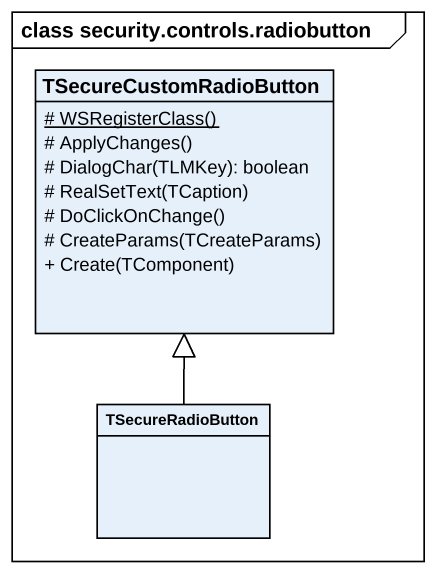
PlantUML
@startuml
mainframe class security.controls.radiobutton
hide circle
hide empty members
skinparam classAttributeIconSize 0
class TSecureCustomRadioButton {
  {static} # WSRegisterClass()
  # ApplyChanges()
  # DialogChar(TLMKey): boolean
  # RealSetText(TCaption)
  # DoClickOnChange()
  # CreateParams(TCreateParams)
  + Create(TComponent)
}
class TSecureRadioButton
TSecureRadioButton -up-|> TSecureCustomRadioButton
@enduml
